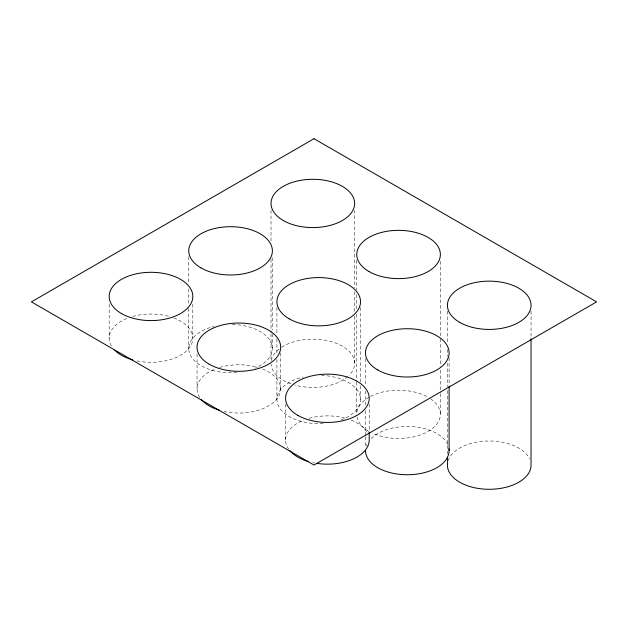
<?xml version="1.0" encoding="UTF-8"?>
<svg xmlns="http://www.w3.org/2000/svg" width="628" height="628" viewBox="0 0 628 628"><rect width="100%" height="100%" fill="white"/><g stroke="black" fill="none" stroke-linecap="round" stroke-linejoin="round"><path stroke-width="0.47" stroke-dasharray="3.14 2.35" d="M531.045 311.166L531.045 337.644M449.106 357.748L449.106 385.121M447.426 311.166L447.426 343.532M447.426 349.411L447.426 356.28M447.426 363.141L447.426 386.683M447.426 390.608L447.426 454.358M440.377 261.35L440.377 337.848M440.377 338.83L440.377 366.289M440.377 370.214L440.377 392.767M440.377 393.748L440.377 414.347M369.209 404.11L369.209 431.287M365.48 358.721L365.48 386.094M365.48 390.985L365.48 405.641M365.48 410.531L365.48 435.95M365.48 436.923L365.48 447.678M360.535 307.587L360.535 381.879M360.535 385.788L360.535 399.471M356.751 260.369L356.751 289.791M356.751 294.689L356.751 309.4M356.751 314.306L356.751 381M356.751 381.981L356.751 413.365A41.809 24.139 0 0 1 368.997 397.273M354.639 210.302L354.639 287.781M354.639 291.698L354.639 312.297M354.639 316.222L354.639 363.298M285.583 404.11L285.583 440.024M280.669 352.991L280.669 388.905M276.909 307.587L276.909 334.959M276.909 338.869L276.909 354.506M276.909 359.397L276.909 399.471M272.395 257.676L272.395 330.014M272.395 333.923L272.395 348.587M271.021 210.302L271.021 242.667M271.021 259.333L271.021 332.895M271.021 333.876L271.021 360.354M197.043 353.964L197.043 388.905M192.804 304.211L192.804 338.178M188.769 256.703L188.769 284.068M188.769 288.959L188.769 303.622M188.769 308.505L188.769 348.587M109.178 304.211L109.178 338.178M430.588 398.827A41.809 24.139 0 0 1 428.382 431.263A41.809 24.139 0 0 1 372.247 433.1M368.997 431.412A41.809 24.139 0 0 1 357.01 417.047M370.575 396.409A41.809 24.139 0 0 1 428.131 397.273M314.675 463.017A41.809 24.139 0 0 1 312.791 462.64M288.77 449.255A41.809 24.139 0 0 1 303.724 420.124M309.117 418.311A41.809 24.139 0 0 1 345.675 418.311M351.076 420.124A41.809 24.139 0 0 1 366.995 432.268M262.528 369.005A41.809 24.139 0 0 1 275.959 400.036A41.809 24.139 0 0 1 224.251 411.521M199.72 397.398A41.809 24.139 0 0 1 215.184 369.005M219.682 367.451A41.809 24.139 0 0 1 258.029 367.451M173.752 317.925A41.809 24.139 0 0 1 188.117 349.286A41.809 24.139 0 0 1 135.452 360.582M111.399 345.926A41.809 24.139 0 0 1 128.23 317.925M132.712 316.465A41.809 24.139 0 0 1 169.27 316.465M366.21 446.115A41.809 24.139 0 0 1 366.909 444.365M371.085 438.54A41.809 24.139 0 0 1 414.292 426.812A41.809 24.139 0 0 1 448.376 446.115M321.442 375.387A41.809 24.139 0 0 1 359.31 393.685A41.809 24.139 0 0 1 340.564 420.061M323.271 423.468A41.809 24.139 0 0 1 278.157 405.327A41.809 24.139 0 0 1 303.183 377.059M232.391 324.464A41.809 24.139 0 0 1 270.621 341.624A41.809 24.139 0 0 1 255.156 368.118M236.944 372.443A41.809 24.139 0 0 1 190.386 355.228A41.809 24.139 0 0 1 214.117 326.395M448.156 460.646A41.809 24.139 0 0 1 487.681 441.021A41.809 24.139 0 0 1 529.624 458.895M281.603 347.245A41.809 24.139 0 0 1 337.315 343.728A41.809 24.139 0 0 1 349.042 375.363M347.771 376.557A41.809 24.139 0 0 1 294.548 385.011M290.992 383.881A41.809 24.139 0 0 1 271.045 364.193M271.28 360.598A41.809 24.139 0 0 1 280.81 347.779"/><path stroke-width="0.94" d="M531.045 338.625L531.045 465.144A41.809 24.139 0 0 1 489.236 489.283A41.809 24.139 0 0 1 447.426 465.144L447.426 457.294M449.106 386.094L449.106 450.606M369.209 432.26L369.209 440.024A41.809 24.139 0 0 1 316.575 463.338M308.23 461.478A41.809 24.139 0 0 1 289.901 450.7M219.682 410.359A41.809 24.139 0 0 1 201.36 399.581M132.712 359.883A41.809 24.139 0 0 1 114.783 350.243M448.989 448.808A41.809 24.139 0 0 1 408.852 474.729A41.809 24.139 0 0 1 365.48 450.606M314 138.717L31.4 301.872L314 465.034L596.6 301.872L314 138.717M368.997 271.547A41.809 24.139 0 0 0 438.948 260.73A41.809 24.139 0 0 0 387.743 231.167A41.809 24.139 0 0 0 368.997 271.547M297.829 415.359A41.809 24.139 0 0 0 367.788 404.542A41.809 24.139 0 0 0 316.575 374.971A41.809 24.139 0 0 0 297.829 415.359M209.289 364.24A41.809 24.139 0 0 0 279.24 353.423A41.809 24.139 0 0 0 228.035 323.852A41.809 24.139 0 0 0 209.289 364.24M121.424 313.513A41.809 24.139 0 0 0 191.383 302.696A41.809 24.139 0 0 0 140.17 273.125A41.809 24.139 0 0 0 121.424 313.513M377.726 369.931A41.809 24.139 0 0 0 447.685 359.106A41.809 24.139 0 0 0 396.472 329.543A41.809 24.139 0 0 0 377.726 369.931M289.155 318.789A41.809 24.139 0 0 0 359.106 307.971A41.809 24.139 0 0 0 307.901 278.408A41.809 24.139 0 0 0 289.155 318.789M201.015 267.905A41.809 24.139 0 0 0 270.966 257.08A41.809 24.139 0 0 0 219.761 227.517A41.809 24.139 0 0 0 201.015 267.905M459.672 322.352A41.809 24.139 0 0 0 529.624 311.527A41.809 24.139 0 0 0 478.418 281.964A41.809 24.139 0 0 0 459.672 322.352M283.267 220.506A41.809 24.139 0 0 0 353.219 209.681A41.809 24.139 0 0 0 302.013 180.118A41.809 24.139 0 0 0 283.267 220.506"/></g></svg>
